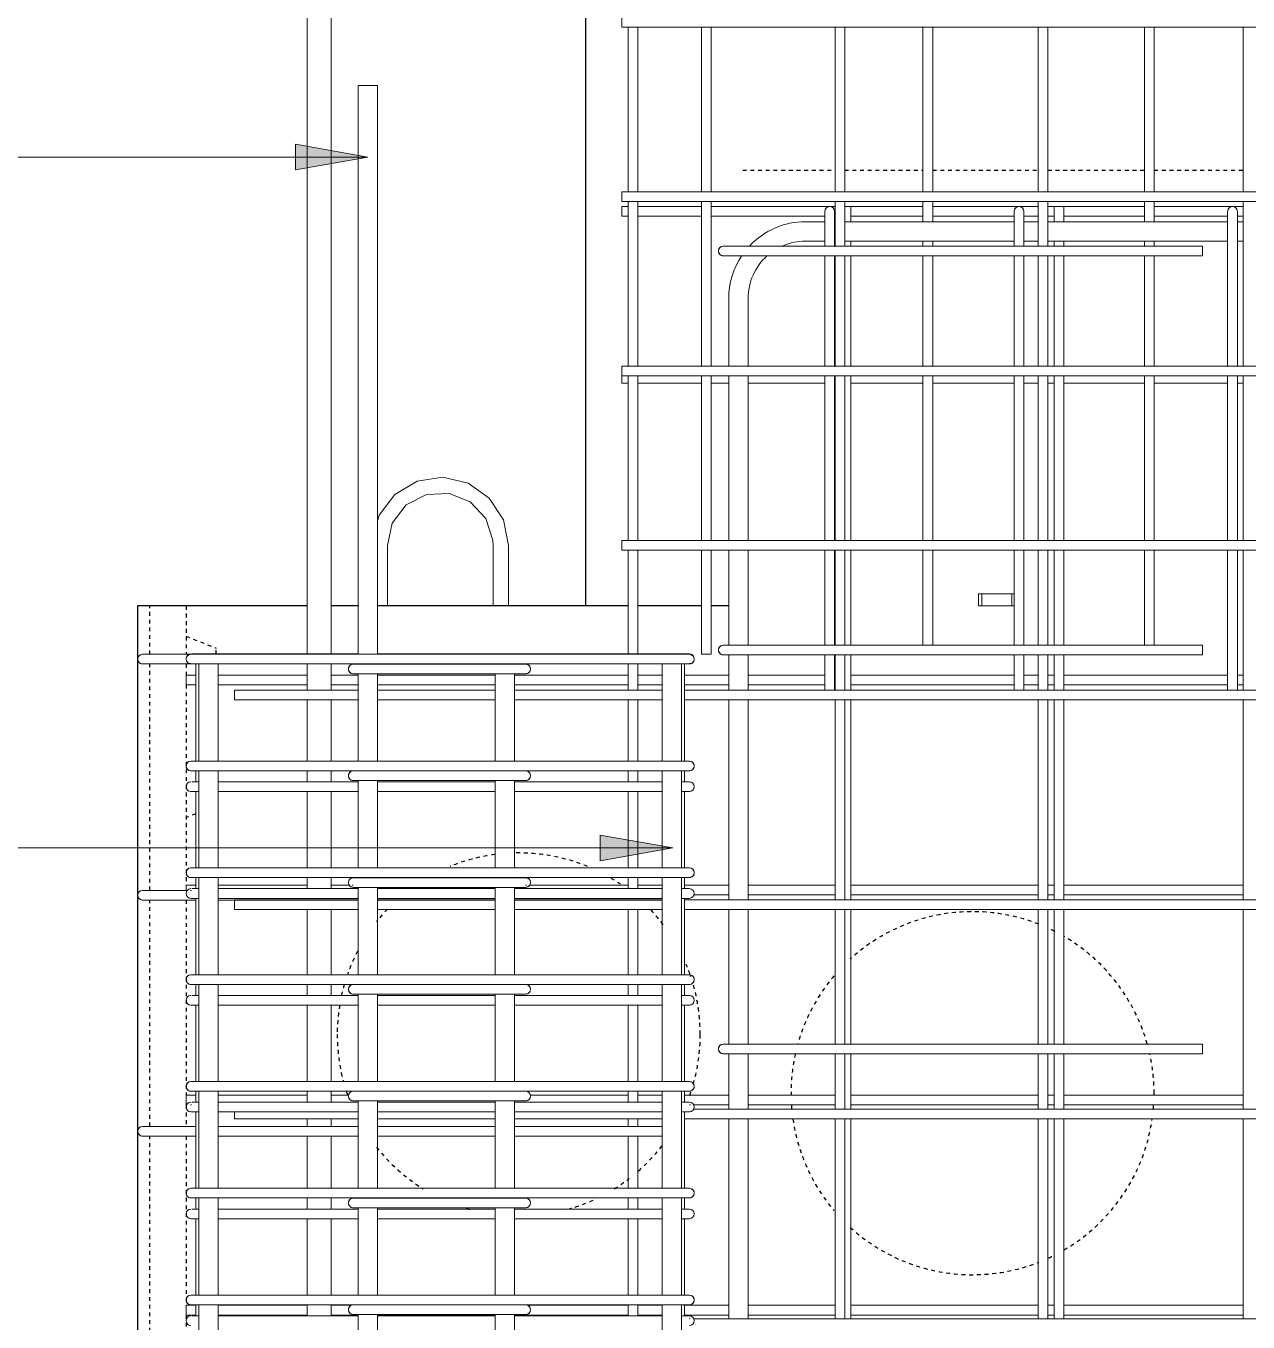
# Model space of a CAD drawing. Header units: millimetres. Extents: x -1209 to 17985, y -2296 to 18684.
# Drawn here: x 996 to 2006, y 2448 to 3519 of the extents above; entities that cross this region are included whole.
import ezdxf

# ---------------------------------------------------------------- set-up
doc = ezdxf.new("R2010")
doc.units = ezdxf.units.MM
doc.linetypes.add('Dash', pattern=[6.36, 3.18, -3.18])
for name, color, linetype, lineweight in [('A-GENM', 13, 'Continuous', 18), ('A-WALL', 113, 'Continuous', 25), ('A-WALL-HDLN', 110, 'Dash', 25), ('S-RBAR', 171, 'Continuous', 18), ('S-RBAR-IDEN', 171, 'Continuous', 9)]:
    doc.layers.add(name, color=color, linetype=linetype, lineweight=lineweight)

# ---------------------------------------------------------------- blocks, each defined once
blk = doc.blocks.new('RR spread anchor face based - RR-SA-2_5-150-1726819-Elevation Front Copy 1')
at = {"layer": 'A-GENM'}
for p, q in [((1783.8, 3050), (1786.3, 3050)), ((1783.8, 3040), (1783.8, 3050)), ((1786.3, 3050), (1811.3, 3050)), ((1786.3, 3050), (1786.3, 3040)), ((1811.3, 3050), (1813.2, 3050)), ((1811.3, 3050), (1811.3, 3040)), ((1786.3, 3040), (1783.8, 3040)), ((1811.3, 3040), (1786.3, 3040)), ((1813.2, 3040), (1811.3, 3040))]:
    blk.add_line(p, q, dxfattribs=at)
blk = doc.blocks.new('12_7Ø_ Lifting Insert_COLUMN - 12_9Ø Lifting insert-1653057-Elevation Front Copy 1')
at = {"layer": 'A-GENM'}
for p, q in [((1295.2, 3040), (1295.2, 3090)), ((1382.5, 3090), (1382.5, 3040)), ((1395.2, 3040), (1395.2, 3090))]:
    blk.add_line(p, q, dxfattribs=at)
at = {"layer": 'A-GENM', "flags": 128}
for points in [[(1395.2, 3090), (1391.1, 3111.1), (1379.4, 3129.1), (1361.9, 3141.4), (1341, 3146.3), (1319.8, 3143), (1301.3, 3132.1), (1288.3, 3115), (1287.2, 3111.1)], [(1295.2, 3090), (1299.2, 3108.4), (1310.7, 3123.4), (1327.4, 3132.1), (1346.2, 3133), (1363.6, 3125.9), (1376.5, 3112.1), (1382.3, 3094.2), (1382.5, 3090)]]:
    blk.add_lwpolyline(points, dxfattribs=at)

msp = doc.modelspace()

# ---------------------------------------------------------------- hatches: boundary and pattern name
at = {"layer": 'S-RBAR-IDEN'}
for points in [[(1279.15383, 3410.9347), (1219.15383, 3421.51431), (1219.15383, 3400.35508)], [(1531.08522, 2839.9697), (1471.08522, 2850.54932), (1471.08522, 2829.39008)]]:
    msp.add_hatch(color=256, dxfattribs=at).paths.add_polyline_path(points)

# ---------------------------------------------------------------- linework, layer by layer
at = {"layer": 'A-WALL'}
for p, q in [((1458.80383, 3560), (1458.80383, 3040)), ((1228.80383, 3040), (1088.80383, 3040)), ((1088.80383, 3040), (1088.80383, -1395)), ((1271.15383, 3040), (1248.80383, 3040)), ((1494.0816, 3040), (1287.15383, 3040)), ((1554.80383, 3040), (1502.0816, 3040)), ((1577.27993, 3040), (1562.80383, 3040))]:
    msp.add_line(p, q, dxfattribs=at)
at = {"layer": 'A-WALL-HDLN'}
for p, q in [((1588.80383, 3400), (1665.09781, 3400)), ((1673.09781, 3400), (1737.80383, 3400)), ((1745.80383, 3400), (1832.98901, 3400)), ((1840.98901, 3400), (1920.80383, 3400)), ((1928.80383, 3400), (2002.44272, 3400)), ((1098.80641, 3000), (1098.80641, 3040)), ((1128.80383, 3040), (1128.80383, 3000)), ((1128.85344, 3014.98016), (1153.80383, 3005)), ((1153.80383, 3000.32187), (1153.80383, 3005)), ((1098.80641, 2804.95455), (1098.80641, 2992)), ((1128.80383, 2992), (1128.80383, 2982.82187)), ((1128.80383, 2974.82187), (1128.80383, 2809.229)), ((1136.80383, 2868.2), (1128.85344, 2865.01984)), ((1098.80641, 2609.90909), (1098.80641, 2796.95455)), ((1128.80383, 2796.95455), (1128.80383, 2635.63612)), ((1128.80383, 2627.63612), (1128.80383, 2609.90909)), ((1098.80641, 2414.86364), (1098.80641, 2601.90909)), ((1128.80383, 2601.90909), (1128.80383, 2462.04325)), ((1128.80383, 2454.04325), (1128.80383, 2414.86364))]:
    msp.add_line(p, q, dxfattribs=at)
for centre, start, end in [((1403.74335, 2685.86871), 97.54949228, 112.26481942), ((1403.74335, 2685.86871), 67.73518058, 91.36756699), ((1403.74335, 2685.86871), 55.88246845, 59.8285148), ((1403.74335, 2685.86871), 136.32357313, 141.6219468), ((1403.74335, 2685.86871), 37.20529382, 43.67642687), ((1778.74335, 2637.34591), 68.60529833, 132.33246835), ((1778.74335, 2637.34591), 63.07694584, 65.28828683), ((1778.74335, 2637.34591), 15.72188993, 59.72043762), ((1403.74335, 2685.86871), 152.68839028, 160.62219501), ((1403.74335, 2685.86871), 19.37780499, 22.83620086), ((1403.74335, 2685.86871), 18.57800875, 18.83221379), ((1778.74335, 2637.34591), 139.7694396, 164.27811007), ((1403.74335, 2685.86871), 163.9392065, 167.54214077), ((1403.74335, 2685.86871), 0, 16.47483366), ((1403.74335, 2685.86871), 170.63310341, 180), ((1403.74335, 2685.86871), 180, 195), ((1403.74335, 2685.86871), 344.20172937, 0), ((1778.74335, 2637.34591), 167.41826832, 180), ((1778.74335, 2637.34591), 0, 12.58173168), ((1403.74335, 2685.86871), 198.33602402, 199.50624269), ((1403.74335, 2685.86871), 340.26922348, 342.08745774), ((1778.74335, 2637.34591), 180, 180.6606107), ((1778.74335, 2637.34591), 359.3393893, 0), ((1778.74335, 2637.34591), 183.75157334, 185.11700624), ((1778.74335, 2637.34591), 354.88299376, 356.24842666), ((1778.74335, 2637.34591), 188.20796888, 220.2305604), ((1778.74335, 2637.34591), 300.27956238, 351.79203112), ((1403.74335, 2685.86871), 218.3780532, 238.24746832), ((1403.74335, 2685.86871), 311.26870436, 322.79470618), ((1403.74335, 2685.86871), 301.75253168, 307.40596266), ((1403.74335, 2685.86871), 285.65961058, 294.77990117), ((1403.74335, 2685.86871), 253.29454541, 254.34038942), ((1778.74335, 2637.34591), 227.66753165, 291.39470167), ((1778.74335, 2637.34591), 294.71171317, 296.92305416)]:
    msp.add_arc(centre, 150, start, end, dxfattribs=at)
at = {"layer": 'S-RBAR'}
for p, q in [((1228.80383, 3000.32187), (1228.80383, 4720)), ((1248.80383, 3000.32187), (1248.80383, 4720)), ((1488.80383, 3518.33844), (1488.80383, 3526.33844)), ((1488.80383, 3518.33844), (2518.80383, 3518.33844)), ((1494.0816, 3382.20075), (1494.0816, 3518.33844)), ((1502.0816, 3382.20075), (1502.0816, 3518.33844)), ((1554.80383, 3518.33844), (1554.80383, 3382.20075)), ((1562.80383, 3518.33844), (1562.80383, 3382.20075)), ((1665.09781, 3382.20075), (1665.09781, 3518.33844)), ((1673.09781, 3382.20075), (1673.09781, 3518.33844)), ((1737.80383, 3518.33844), (1737.80383, 3382.20075)), ((1745.80383, 3518.33844), (1745.80383, 3382.20075)), ((1832.98901, 3382.20075), (1832.98901, 3518.33844)), ((1840.98901, 3382.20075), (1840.98901, 3518.33844)), ((1920.80383, 3518.33844), (1920.80383, 3382.20075)), ((1928.80383, 3518.33844), (1928.80383, 3382.20075)), ((2002.44272, 3382.20075), (2002.44272, 3518.33844)), ((1287.15383, 3470), (1271.15383, 3470)), ((1271.15383, 3000), (1271.15383, 3470)), ((1287.15383, 3000), (1287.15383, 3470)), ((1488.80383, 3382.20075), (2518.80383, 3382.20075)), ((1488.80383, 3374.20075), (1488.80383, 3382.20075)), ((1488.80383, 3374.20075), (2518.80383, 3374.20075)), ((1494.0816, 3238.06305), (1494.0816, 3374.20075)), ((1502.0816, 3238.06305), (1502.0816, 3374.20075)), ((1554.80383, 3374.20075), (1554.80383, 3238.06305)), ((1562.80383, 3374.20075), (1562.80383, 3238.06305)), ((1665.09781, 3337.20964), (1665.09781, 3374.20075)), ((1673.09781, 3337.20964), (1673.09781, 3374.20075)), ((1737.80383, 3374.20075), (1737.80383, 3357.5)), ((1745.80383, 3374.20075), (1745.80383, 3357.5)), ((1832.98901, 3337.20964), (1832.98901, 3374.20075)), ((1840.98901, 3337.20964), (1840.98901, 3374.20075)), ((1920.80383, 3374.20075), (1920.80383, 3357.5)), ((1928.80383, 3374.20075), (1928.80383, 3357.5)), ((2002.44272, 3238.06305), (2002.44272, 3374.20075)), ((1488.80383, 3370), (1494.0816, 3370)), ((1488.80383, 3362), (1488.80383, 3370)), ((1502.0816, 3370), (1554.80383, 3370)), ((1562.80383, 3370), (1665.09781, 3370)), ((1656.77013, 3337.4947), (1656.77013, 3366)), ((1664.77013, 3337.4947), (1664.77013, 3366)), ((1678.20198, 3370), (1673.09781, 3370)), ((1678.20198, 3357.5), (1678.20198, 3370)), ((1678.20198, 3370), (1737.80383, 3370)), ((1745.80383, 3370), (1832.98901, 3370)), ((1813.17021, 3337.4947), (1813.17021, 3366)), ((1821.17021, 3337.4947), (1821.17021, 3366)), ((1840.98901, 3370), (1846.32235, 3370)), ((1854.32235, 3370), (1846.32235, 3370)), ((1846.32235, 3357.5), (1846.32235, 3370)), ((1854.32235, 3357.5), (1854.32235, 3370)), ((1854.32235, 3370), (1920.80383, 3370)), ((1928.80383, 3370), (2002.44272, 3370)), ((1989.57028, 3330), (1989.57028, 3366)), ((1997.57028, 3330), (1997.57028, 3366)), ((1488.80383, 3362), (1494.0816, 3362)), ((1502.0816, 3362), (1554.80383, 3362)), ((1562.80383, 3362), (1656.77013, 3362)), ((1640.77993, 3357.5), (1656.77013, 3357.5)), ((1673.09781, 3357.5), (1813.17021, 3357.5)), ((1678.20198, 3362), (1737.80383, 3362)), ((1745.80383, 3362), (1813.17021, 3362)), ((1821.17021, 3362), (1832.98901, 3362)), ((1821.17021, 3357.5), (1832.98901, 3357.5)), ((1840.98901, 3362), (1846.32235, 3362)), ((1840.98901, 3357.5), (1989.57028, 3357.5)), ((1854.32235, 3362), (1920.80383, 3362)), ((1928.80383, 3362), (1989.57028, 3362)), ((1997.57028, 3362), (2002.44272, 3362)), ((1997.57028, 3357.5), (2002.44272, 3357.5)), ((1608.80383, 3337.20964), (1572.80383, 3337.20964)), ((1608.80383, 3337.20964), (1968.80383, 3337.20964)), ((1640.77993, 3341.5), (1656.77013, 3341.5)), ((1673.09781, 3341.5), (1813.17021, 3341.5)), ((1678.20198, 3337.20964), (1678.20198, 3341.5)), ((1737.80383, 3341.5), (1737.80383, 3337.20964)), ((1745.80383, 3341.5), (1745.80383, 3337.20964)), ((1821.17021, 3341.5), (1832.98901, 3341.5)), ((1840.98901, 3341.5), (1989.57028, 3341.5)), ((1846.32235, 3337.20964), (1846.32235, 3341.5)), ((1854.32235, 3337.20964), (1854.32235, 3341.5)), ((1920.80383, 3341.5), (1920.80383, 3337.20964)), ((1928.80383, 3341.5), (1928.80383, 3337.20964)), ((1968.80383, 3329.20964), (1968.80383, 3337.20964)), ((1997.57028, 3341.5), (2002.44272, 3341.5)), ((1608.80383, 3329.20964), (1572.80383, 3329.20964)), ((1608.80383, 3329.20964), (1968.80383, 3329.20964)), ((1656.77013, 3329.20964), (1656.77013, 3238.06305)), ((1664.77013, 3329.20964), (1664.77013, 3238.06305)), ((1665.09781, 3238.06305), (1665.09781, 3329.20964)), ((1673.09781, 3238.06305), (1673.09781, 3329.20964)), ((1678.20198, 3238.06305), (1678.20198, 3329.20964)), ((1737.80383, 3329.20964), (1737.80383, 3238.06305)), ((1745.80383, 3329.20964), (1745.80383, 3238.06305)), ((1813.17021, 3329.20964), (1813.17021, 3238.06305)), ((1821.17021, 3329.20964), (1821.17021, 3238.06305)), ((1832.98901, 3238.06305), (1832.98901, 3329.20964)), ((1840.98901, 3238.06305), (1840.98901, 3329.20964)), ((1846.32235, 3238.06305), (1846.32235, 3329.20964)), ((1854.32235, 3238.06305), (1854.32235, 3329.20964)), ((1920.80383, 3329.20964), (1920.80383, 3238.06305)), ((1928.80383, 3329.20964), (1928.80383, 3238.06305)), ((1989.57028, 3330), (1989.57028, 3238.06305)), ((1997.57028, 3330), (1997.57028, 3238.06305)), ((1577.27993, 3238.06305), (1577.27993, 3294)), ((1593.27993, 3238.06305), (1593.27993, 3294)), ((1488.80383, 3238.06305), (2518.80383, 3238.06305)), ((1488.80383, 3230.06305), (1488.80383, 3238.06305)), ((1488.80383, 3223.96268), (1488.80383, 3230.06305)), ((1488.80383, 3230.06305), (2518.80383, 3230.06305)), ((1488.80383, 3223.96268), (1494.0816, 3223.96268)), ((1494.0816, 3093.92536), (1494.0816, 3230.06305)), ((1502.0816, 3093.92536), (1502.0816, 3230.06305)), ((1502.0816, 3223.96268), (1554.80383, 3223.96268)), ((1554.80383, 3230.06305), (1554.80383, 3093.92536)), ((1562.80383, 3230.06305), (1562.80383, 3093.92536)), ((1562.80383, 3223.96268), (1577.27993, 3223.96268)), ((1577.27993, 3093.92536), (1577.27993, 3230.06305)), ((1593.27993, 3093.92536), (1593.27993, 3230.06305)), ((1593.27993, 3223.96268), (1656.77013, 3223.96268)), ((1656.77013, 3230.06305), (1656.77013, 3093.92536)), ((1664.77013, 3230.06305), (1664.77013, 3093.92536)), ((1665.09781, 3093.92536), (1665.09781, 3230.06305)), ((1673.09781, 3093.92536), (1673.09781, 3230.06305)), ((1678.20198, 3093.92536), (1678.20198, 3230.06305)), ((1678.20198, 3223.96268), (1737.80383, 3223.96268)), ((1737.80383, 3230.06305), (1737.80383, 3093.92536)), ((1745.80383, 3230.06305), (1745.80383, 3093.92536)), ((1745.80383, 3223.96268), (1813.17021, 3223.96268)), ((1813.17021, 3230.06305), (1813.17021, 3093.92536)), ((1821.17021, 3230.06305), (1821.17021, 3093.92536)), ((1821.17021, 3223.96268), (1832.98901, 3223.96268)), ((1832.98901, 3093.92536), (1832.98901, 3230.06305)), ((1840.98901, 3093.92536), (1840.98901, 3230.06305)), ((1840.98901, 3223.96268), (1846.32235, 3223.96268)), ((1846.32235, 3093.92536), (1846.32235, 3230.06305)), ((1854.32235, 3093.92536), (1854.32235, 3230.06305)), ((1854.32235, 3223.96268), (1920.80383, 3223.96268)), ((1920.80383, 3230.06305), (1920.80383, 3093.92536)), ((1928.80383, 3230.06305), (1928.80383, 3093.92536)), ((1928.80383, 3223.96268), (1989.57028, 3223.96268)), ((1989.57028, 3230.06305), (1989.57028, 3093.92536)), ((1997.57028, 3230.06305), (1997.57028, 3093.92536)), ((1997.57028, 3223.96268), (2002.44272, 3223.96268)), ((2002.44272, 3093.92536), (2002.44272, 3230.06305)), ((1488.80383, 3093.92536), (2518.80383, 3093.92536)), ((1488.80383, 3085.92536), (1488.80383, 3093.92536)), ((1488.80383, 3085.92536), (2518.80383, 3085.92536)), ((1494.0816, 3000.32187), (1494.0816, 3085.92536)), ((1502.0816, 3000.32187), (1502.0816, 3085.92536)), ((1554.80383, 3085.92536), (1554.80383, 3000)), ((1562.80383, 3085.92536), (1562.80383, 3000)), ((1577.27993, 3007.55973), (1577.27993, 3085.92536)), ((1593.27993, 3007.55973), (1593.27993, 3085.92536)), ((1656.77013, 3085.92536), (1656.77013, 3007.55973)), ((1664.77013, 3085.92536), (1664.77013, 3007.55973)), ((1665.09781, 3007.55973), (1665.09781, 3085.92536)), ((1673.09781, 3007.55973), (1673.09781, 3085.92536)), ((1678.20198, 3007.55973), (1678.20198, 3085.92536)), ((1737.80383, 3085.92536), (1737.80383, 3007.55973)), ((1745.80383, 3085.92536), (1745.80383, 3007.55973)), ((1813.17021, 3085.92536), (1813.17021, 3007.55973)), ((1821.17021, 3085.92536), (1821.17021, 3007.55973)), ((1832.98901, 3007.55973), (1832.98901, 3085.92536)), ((1840.98901, 3007.55973), (1840.98901, 3085.92536)), ((1846.32235, 3007.55973), (1846.32235, 3085.92536)), ((1854.32235, 3007.55973), (1854.32235, 3085.92536)), ((1920.80383, 3085.92536), (1920.80383, 3007.55973)), ((1928.80383, 3085.92536), (1928.80383, 3007.55973)), ((1989.57028, 3085.92536), (1989.57028, 2970.28492)), ((1997.57028, 3085.92536), (1997.57028, 2970.28492)), ((2002.44272, 2970.28492), (2002.44272, 3085.92536)), ((1112.80383, 3000), (1092.80383, 3000)), ((1112.80383, 3000), (1131.32053, 3000)), ((1131.79299, 3000), (1132.37507, 3000)), ((1152.80383, 3000), (1132.80383, 3000)), ((1133.48531, 3000.32187), (1138.66169, 3000.32187)), ((1138.66169, 3000.32187), (1152.80383, 3000.32187)), ((1271.15383, 3000.32187), (1152.80383, 3000.32187)), ((1152.80383, 3000), (1524.80383, 3000)), ((1524.80383, 3000.32187), (1287.15383, 3000.32187)), ((1524.80383, 3000.32187), (1538.94597, 3000.32187)), ((1544.80383, 3000), (1524.80383, 3000)), ((1544.80383, 3000), (1524.80383, 3000)), ((1538.94597, 3000.32187), (1544.80383, 3000.32187)), ((1554.80383, 3000), (1562.80383, 3000)), ((1608.80383, 3007.55973), (1572.80383, 3007.55973)), ((1608.80383, 2999.55973), (1572.80383, 2999.55973)), ((1577.27993, 2970.28492), (1577.27993, 2999.55973)), ((1593.27993, 2970.28492), (1593.27993, 2999.55973)), ((1608.80383, 3007.55973), (1968.80383, 3007.55973)), ((1608.80383, 2999.55973), (1968.80383, 2999.55973)), ((1656.77013, 2999.55973), (1656.77013, 2970.28492)), ((1664.77013, 2999.55973), (1664.77013, 2970.28492)), ((1665.09781, 2970.28492), (1665.09781, 2999.55973)), ((1673.09781, 2970.28492), (1673.09781, 2999.55973)), ((1678.20198, 2970.28492), (1678.20198, 2999.55973)), ((1813.17021, 2999.55973), (1813.17021, 2970.28492)), ((1821.17021, 2999.55973), (1821.17021, 2970.28492)), ((1832.98901, 2970.28492), (1832.98901, 2999.55973)), ((1840.98901, 2970.28492), (1840.98901, 2999.55973)), ((1846.32235, 2970.28492), (1846.32235, 2999.55973)), ((1854.32235, 2970.28492), (1854.32235, 2999.55973)), ((1968.80383, 2999.55973), (1968.80383, 3007.55973)), ((1112.80383, 2992), (1092.80383, 2992)), ((1112.80383, 2992), (1132.37507, 2992)), ((1152.80383, 2992), (1132.80383, 2992)), ((1136.80383, 2911.75), (1136.80383, 2992)), ((1139.41105, 2911.75), (1139.41105, 2992)), ((1152.80383, 2992), (1524.80383, 2992)), ((1155.41105, 2911.75), (1155.41105, 2992)), ((1228.80383, 2970.28492), (1228.80383, 2992)), ((1248.80383, 2970.28492), (1248.80383, 2992)), ((1286.94784, 2991.93359), (1266.94784, 2991.93359)), ((1286.94784, 2991.93359), (1266.94784, 2991.93359)), ((1286.94784, 2991.93359), (1389.44784, 2991.93359)), ((1409.44784, 2991.93359), (1389.44784, 2991.93359)), ((1494.0816, 2970.28492), (1494.0816, 2992)), ((1502.0816, 2970.28492), (1502.0816, 2992)), ((1522.19661, 2911.75), (1522.19661, 2992)), ((1538.94597, 2992), (1524.80383, 2992)), ((1538.19661, 2911.75), (1538.19661, 2992)), ((1544.80383, 2992), (1538.94597, 2992)), ((1544.80383, 2992), (1538.94597, 2992)), ((1540.80383, 2911.75), (1540.80383, 2992)), ((1128.80383, 2982.82187), (1136.80383, 2982.82187)), ((1128.80383, 2974.82187), (1128.80383, 2982.82187)), ((1155.41105, 2982.82187), (1228.80383, 2982.82187)), ((1248.80383, 2982.82187), (1271.15383, 2982.82187)), ((1272.80571, 2983.93359), (1266.94784, 2983.93359)), ((1272.80571, 2983.93359), (1266.94784, 2983.93359)), ((1271.15383, 2963.50462), (1271.15383, 2983.93359)), ((1286.94784, 2983.93359), (1272.80571, 2983.93359)), ((1286.94784, 2983.93359), (1389.44784, 2983.93359)), ((1287.15383, 2963.50462), (1287.15383, 2983.93359)), ((1287.15383, 2982.82187), (1384.20383, 2982.82187)), ((1384.20383, 2911.75), (1384.20383, 2983.93359)), ((1409.44784, 2983.93359), (1389.44784, 2983.93359)), ((1400.20383, 2911.75), (1400.20383, 2983.93359)), ((1400.20383, 2982.82187), (1494.0816, 2982.82187)), ((1502.0816, 2982.82187), (1522.19661, 2982.82187)), ((1540.80383, 2982.82187), (1577.27993, 2982.82187)), ((1593.27993, 2982.82187), (1656.77013, 2982.82187)), ((1678.20198, 2982.82187), (1813.17021, 2982.82187)), ((1821.17021, 2982.82187), (1832.98901, 2982.82187)), ((1840.98901, 2982.82187), (1846.32235, 2982.82187)), ((1854.32235, 2982.82187), (1989.57028, 2982.82187)), ((1997.57028, 2982.82187), (2002.44272, 2982.82187)), ((1128.80383, 2974.82187), (1136.80383, 2974.82187)), ((1155.41105, 2974.82187), (1228.80383, 2974.82187)), ((1168.80383, 2970.28492), (1271.15383, 2970.28492)), ((1168.80383, 2962.28492), (1168.80383, 2970.28492)), ((1248.80383, 2974.82187), (1271.15383, 2974.82187)), ((1287.15383, 2974.82187), (1384.20383, 2974.82187)), ((1287.15383, 2970.28492), (1384.20383, 2970.28492)), ((1400.20383, 2974.82187), (1494.0816, 2974.82187)), ((1400.20383, 2970.28492), (1522.19661, 2970.28492)), ((1502.0816, 2974.82187), (1522.19661, 2974.82187)), ((1540.80383, 2974.82187), (1577.27993, 2974.82187)), ((1540.80383, 2970.28492), (2518.80383, 2970.28492)), ((1593.27993, 2974.82187), (1656.77013, 2974.82187)), ((1678.20198, 2974.82187), (1813.17021, 2974.82187)), ((1821.17021, 2974.82187), (1832.98901, 2974.82187)), ((1840.98901, 2974.82187), (1846.32235, 2974.82187)), ((1854.32235, 2974.82187), (1989.57028, 2974.82187)), ((1997.57028, 2974.82187), (2002.44272, 2974.82187)), ((1168.80383, 2962.28492), (1271.15383, 2962.28492)), ((1228.80383, 2911.75), (1228.80383, 2962.28492)), ((1248.80383, 2911.75), (1248.80383, 2962.28492)), ((1271.15383, 2956.55869), (1271.15383, 2963.50462)), ((1271.15383, 2911.75), (1271.15383, 2956.55869)), ((1287.15383, 2956.55869), (1287.15383, 2963.50462)), ((1287.15383, 2962.28492), (1384.20383, 2962.28492)), ((1287.15383, 2911.75), (1287.15383, 2956.55869)), ((1400.20383, 2962.28492), (1522.19661, 2962.28492)), ((1494.0816, 2911.75), (1494.0816, 2962.28492)), ((1502.0816, 2911.75), (1502.0816, 2962.28492)), ((1540.80383, 2962.28492), (2518.80383, 2962.28492)), ((1577.27993, 2797.19352), (1577.27993, 2962.28492)), ((1593.27993, 2797.19352), (1593.27993, 2962.28492)), ((1665.09781, 2797.19352), (1665.09781, 2962.28492)), ((1673.09781, 2797.19352), (1673.09781, 2962.28492)), ((1678.20198, 2797.19352), (1678.20198, 2962.28492)), ((1832.98901, 2797.19352), (1832.98901, 2962.28492)), ((1840.98901, 2797.19352), (1840.98901, 2962.28492)), ((1846.32235, 2797.19352), (1846.32235, 2962.28492)), ((1854.32235, 2797.19352), (1854.32235, 2962.28492)), ((2002.44272, 2797.19352), (2002.44272, 2962.28492)), ((1152.80383, 2911.75), (1132.80383, 2911.75)), ((1152.80383, 2903.75), (1132.80383, 2903.75)), ((1136.80383, 2894.58526), (1136.80383, 2903.75)), ((1139.41105, 2823.5), (1139.41105, 2903.75)), ((1152.80383, 2911.75), (1524.80383, 2911.75)), ((1152.80383, 2903.75), (1524.80383, 2903.75)), ((1155.41105, 2823.5), (1155.41105, 2903.75)), ((1228.80383, 2894.58526), (1228.80383, 2903.75)), ((1248.80383, 2894.58526), (1248.80383, 2903.75)), ((1286.94784, 2903.68359), (1266.94784, 2903.68359)), ((1286.94784, 2903.68359), (1266.94784, 2903.68359)), ((1286.94784, 2903.68359), (1389.44784, 2903.68359)), ((1409.44784, 2903.68359), (1389.44784, 2903.68359)), ((1494.0816, 2894.58526), (1494.0816, 2903.75)), ((1502.0816, 2894.58526), (1502.0816, 2903.75)), ((1522.19661, 2823.5), (1522.19661, 2903.75)), ((1544.80383, 2911.75), (1524.80383, 2911.75)), ((1544.80383, 2911.75), (1524.80383, 2911.75)), ((1538.94597, 2903.75), (1524.80383, 2903.75)), ((1538.19661, 2823.5), (1538.19661, 2903.75)), ((1544.80383, 2903.75), (1538.94597, 2903.75)), ((1544.80383, 2903.75), (1538.94597, 2903.75)), ((1540.80383, 2894.58526), (1540.80383, 2903.75)), ((1133.48531, 2894.58526), (1138.66169, 2894.58526)), ((1138.66169, 2894.58526), (1139.3174, 2894.58526)), ((1271.15383, 2894.58526), (1155.41105, 2894.58526)), ((1272.80571, 2895.68359), (1266.94784, 2895.68359)), ((1272.80571, 2895.68359), (1266.94784, 2895.68359)), ((1271.15383, 2823.5), (1271.15383, 2895.68359)), ((1286.94784, 2895.68359), (1272.80571, 2895.68359)), ((1286.94784, 2895.68359), (1389.44784, 2895.68359)), ((1287.15383, 2823.5), (1287.15383, 2895.68359)), ((1384.20383, 2894.58526), (1287.15383, 2894.58526)), ((1384.20383, 2823.5), (1384.20383, 2895.68359)), ((1409.44784, 2895.68359), (1389.44784, 2895.68359)), ((1400.20383, 2823.5), (1400.20383, 2895.68359)), ((1522.19661, 2894.58526), (1400.20383, 2894.58526)), ((1538.29026, 2894.58526), (1538.94597, 2894.58526)), ((1538.94597, 2894.58526), (1544.80383, 2894.58526)), ((1132.80383, 2886.58526), (1138.93482, 2886.58526)), ((1136.80383, 2823.5), (1136.80383, 2886.58526)), ((1271.15383, 2886.58526), (1155.41105, 2886.58526)), ((1228.80383, 2823.5), (1228.80383, 2886.58526)), ((1248.80383, 2823.5), (1248.80383, 2886.58526)), ((1384.20383, 2886.58526), (1287.15383, 2886.58526)), ((1522.19661, 2886.58526), (1400.20383, 2886.58526)), ((1494.0816, 2823.5), (1494.0816, 2886.58526)), ((1502.0816, 2823.5), (1502.0816, 2886.58526)), ((1538.34535, 2886.58526), (1544.80383, 2886.58526)), ((1540.80383, 2823.5), (1540.80383, 2886.58526)), ((1152.80383, 2823.5), (1132.80383, 2823.5)), ((1152.80383, 2823.5), (1524.80383, 2823.5)), ((1544.80383, 2823.5), (1524.80383, 2823.5)), ((1544.80383, 2823.5), (1524.80383, 2823.5)), ((1128.80383, 2809.229), (1136.80383, 2809.229)), ((1128.80383, 2804.95455), (1128.80383, 2809.229)), ((1152.80383, 2815.5), (1132.80383, 2815.5)), ((1133.48531, 2806.34864), (1138.66169, 2806.34864)), ((1136.80383, 2806.34864), (1136.80383, 2815.5)), ((1138.66169, 2806.34864), (1139.3174, 2806.34864)), ((1139.41105, 2735.25), (1139.41105, 2815.5)), ((1152.80383, 2815.5), (1524.80383, 2815.5)), ((1155.41105, 2735.25), (1155.41105, 2815.5)), ((1155.41105, 2809.229), (1228.80383, 2809.229)), ((1271.15383, 2806.34864), (1155.41105, 2806.34864)), ((1228.80383, 2806.34864), (1228.80383, 2815.5)), ((1248.80383, 2806.34864), (1248.80383, 2815.5)), ((1248.80383, 2809.229), (1263.98139, 2809.229)), ((1266.13099, 2809.229), (1266.94784, 2809.229)), ((1286.94784, 2815.43359), (1266.94784, 2815.43359)), ((1286.94784, 2815.43359), (1266.94784, 2815.43359)), ((1272.80571, 2807.43359), (1266.94784, 2807.43359)), ((1272.80571, 2807.43359), (1266.94784, 2807.43359)), ((1271.15383, 2770.62787), (1271.15383, 2807.43359)), ((1286.94784, 2807.43359), (1272.80571, 2807.43359)), ((1286.94784, 2815.43359), (1389.44784, 2815.43359)), ((1286.94784, 2807.43359), (1389.44784, 2807.43359)), ((1287.15383, 2770.62787), (1287.15383, 2807.43359)), ((1384.20383, 2806.34864), (1287.15383, 2806.34864)), ((1384.20383, 2735.25), (1384.20383, 2807.43359)), ((1409.44784, 2815.43359), (1389.44784, 2815.43359)), ((1409.44784, 2807.43359), (1389.44784, 2807.43359)), ((1400.20383, 2735.25), (1400.20383, 2807.43359)), ((1522.19661, 2806.34864), (1400.20383, 2806.34864)), ((1409.44784, 2809.229), (1410.26469, 2809.229)), ((1412.4143, 2809.229), (1494.0816, 2809.229)), ((1494.0816, 2806.34864), (1494.0816, 2815.5)), ((1502.0816, 2806.34864), (1502.0816, 2815.5)), ((1502.0816, 2809.229), (1522.19661, 2809.229)), ((1522.19661, 2735.25), (1522.19661, 2815.5)), ((1538.94597, 2815.5), (1524.80383, 2815.5)), ((1538.19661, 2735.25), (1538.19661, 2815.5)), ((1538.29026, 2806.34864), (1538.94597, 2806.34864)), ((1544.80383, 2815.5), (1538.94597, 2815.5)), ((1544.80383, 2815.5), (1538.94597, 2815.5)), ((1538.94597, 2806.34864), (1544.80383, 2806.34864)), ((1540.80383, 2806.34864), (1540.80383, 2815.5)), ((1540.80383, 2809.229), (1577.27993, 2809.229)), ((1593.27993, 2809.229), (1665.09781, 2809.229)), ((1678.20198, 2809.229), (1832.98901, 2809.229)), ((1840.98901, 2809.229), (1846.32235, 2809.229)), ((1854.32235, 2809.229), (2002.44272, 2809.229)), ((1112.80383, 2804.95455), (1092.80383, 2804.95455)), ((1112.80383, 2796.95455), (1092.80383, 2796.95455)), ((1112.80383, 2804.95455), (1130.14531, 2804.95455)), ((1112.80383, 2796.95455), (1136.80383, 2796.95455)), ((1132.37507, 2804.95455), (1133.36656, 2804.95455)), ((1132.80383, 2798.34864), (1138.93482, 2798.34864)), ((1136.80383, 2735.25), (1136.80383, 2798.34864)), ((1271.15383, 2798.34864), (1155.41105, 2798.34864)), ((1155.41105, 2796.95455), (1271.15383, 2796.95455)), ((1168.80383, 2797.19352), (1271.15383, 2797.19352)), ((1168.80383, 2789.19352), (1168.80383, 2797.19352)), ((1384.20383, 2798.34864), (1287.15383, 2798.34864)), ((1287.15383, 2797.19352), (1384.20383, 2797.19352)), ((1287.15383, 2796.95455), (1384.20383, 2796.95455)), ((1522.19661, 2798.34864), (1400.20383, 2798.34864)), ((1400.20383, 2797.19352), (1522.19661, 2797.19352)), ((1400.20383, 2796.95455), (1522.19661, 2796.95455)), ((1538.34535, 2798.34864), (1544.80383, 2798.34864)), ((1540.80383, 2735.25), (1540.80383, 2798.34864)), ((1540.80383, 2797.19352), (2518.80383, 2797.19352)), ((1548.55759, 2801.229), (1577.27993, 2801.229)), ((1593.27993, 2801.229), (1665.09781, 2801.229)), ((1678.20198, 2801.229), (1832.98901, 2801.229)), ((1840.98901, 2801.229), (1846.32235, 2801.229)), ((1854.32235, 2801.229), (2002.44272, 2801.229)), ((1168.80383, 2789.19352), (1271.15383, 2789.19352)), ((1228.80383, 2735.25), (1228.80383, 2789.19352)), ((1248.80383, 2735.25), (1248.80383, 2789.19352)), ((1287.15383, 2789.19352), (1384.20383, 2789.19352)), ((1400.20383, 2789.19352), (1522.19661, 2789.19352)), ((1494.0816, 2735.25), (1494.0816, 2789.19352)), ((1502.0816, 2735.25), (1502.0816, 2789.19352)), ((1540.80383, 2789.19352), (2518.80383, 2789.19352)), ((1577.27993, 2677.90983), (1577.27993, 2789.19352)), ((1593.27993, 2677.90983), (1593.27993, 2789.19352)), ((1665.09781, 2677.90983), (1665.09781, 2789.19352)), ((1673.09781, 2677.90983), (1673.09781, 2789.19352)), ((1678.20198, 2677.90983), (1678.20198, 2789.19352)), ((1832.98901, 2677.90983), (1832.98901, 2789.19352)), ((1840.98901, 2677.90983), (1840.98901, 2789.19352)), ((1846.32235, 2677.90983), (1846.32235, 2789.19352)), ((1854.32235, 2677.90983), (1854.32235, 2789.19352)), ((2002.44272, 2624.10212), (2002.44272, 2789.19352)), ((1271.15383, 2770.62787), (1271.15383, 2763.68194)), ((1271.15383, 2735.25), (1271.15383, 2763.68194)), ((1287.15383, 2770.62787), (1287.15383, 2763.68194)), ((1287.15383, 2735.25), (1287.15383, 2763.68194)), ((1152.80383, 2735.25), (1132.80383, 2735.25)), ((1152.80383, 2735.25), (1524.80383, 2735.25)), ((1544.80383, 2735.25), (1524.80383, 2735.25)), ((1544.80383, 2735.25), (1524.80383, 2735.25)), ((1152.80383, 2727.25), (1132.80383, 2727.25)), ((1136.80383, 2718.11202), (1136.80383, 2727.25)), ((1139.41105, 2647), (1139.41105, 2727.25)), ((1152.80383, 2727.25), (1524.80383, 2727.25)), ((1155.41105, 2647), (1155.41105, 2727.25)), ((1228.80383, 2718.11202), (1228.80383, 2727.25)), ((1248.80383, 2718.11202), (1248.80383, 2727.25)), ((1286.94784, 2727.18359), (1266.94784, 2727.18359)), ((1286.94784, 2727.18359), (1266.94784, 2727.18359)), ((1286.94784, 2727.18359), (1389.44784, 2727.18359)), ((1409.44784, 2727.18359), (1389.44784, 2727.18359)), ((1494.0816, 2718.11202), (1494.0816, 2727.25)), ((1502.0816, 2718.11202), (1502.0816, 2727.25)), ((1522.19661, 2647), (1522.19661, 2727.25)), ((1538.94597, 2727.25), (1524.80383, 2727.25)), ((1538.19661, 2647), (1538.19661, 2727.25)), ((1544.80383, 2727.25), (1538.94597, 2727.25)), ((1544.80383, 2727.25), (1538.94597, 2727.25)), ((1540.80383, 2718.11202), (1540.80383, 2727.25)), ((1132.80383, 2710.11202), (1138.93482, 2710.11202)), ((1133.48531, 2718.11202), (1138.66169, 2718.11202)), ((1136.80383, 2647), (1136.80383, 2710.11202)), ((1138.66169, 2718.11202), (1139.3174, 2718.11202)), ((1271.15383, 2718.11202), (1155.41105, 2718.11202)), ((1271.15383, 2710.11202), (1155.41105, 2710.11202)), ((1228.80383, 2647), (1228.80383, 2710.11202)), ((1248.80383, 2647), (1248.80383, 2710.11202)), ((1272.80571, 2719.18359), (1266.94784, 2719.18359)), ((1272.80571, 2719.18359), (1266.94784, 2719.18359)), ((1271.15383, 2647), (1271.15383, 2719.18359)), ((1286.94784, 2719.18359), (1272.80571, 2719.18359)), ((1286.94784, 2719.18359), (1389.44784, 2719.18359)), ((1287.15383, 2647), (1287.15383, 2719.18359)), ((1384.20383, 2718.11202), (1287.15383, 2718.11202)), ((1384.20383, 2710.11202), (1287.15383, 2710.11202)), ((1384.20383, 2647), (1384.20383, 2719.18359)), ((1409.44784, 2719.18359), (1389.44784, 2719.18359)), ((1400.20383, 2647), (1400.20383, 2719.18359)), ((1522.19661, 2718.11202), (1400.20383, 2718.11202)), ((1522.19661, 2710.11202), (1400.20383, 2710.11202)), ((1494.0816, 2647), (1494.0816, 2710.11202)), ((1502.0816, 2647), (1502.0816, 2710.11202)), ((1538.29026, 2718.11202), (1538.94597, 2718.11202)), ((1538.34535, 2710.11202), (1544.80383, 2710.11202)), ((1538.94597, 2718.11202), (1544.80383, 2718.11202)), ((1540.80383, 2647), (1540.80383, 2710.11202)), ((1608.80383, 2677.90983), (1572.80383, 2677.90983)), ((1608.80383, 2677.90983), (1968.80383, 2677.90983)), ((1968.80383, 2669.90983), (1968.80383, 2677.90983)), ((1608.80383, 2669.90983), (1572.80383, 2669.90983)), ((1577.27993, 2624.10212), (1577.27993, 2669.90983)), ((1593.27993, 2624.10212), (1593.27993, 2669.90983)), ((1608.80383, 2669.90983), (1968.80383, 2669.90983)), ((1665.09781, 2624.10212), (1665.09781, 2669.90983)), ((1673.09781, 2624.10212), (1673.09781, 2669.90983)), ((1678.20198, 2624.10212), (1678.20198, 2669.90983)), ((1832.98901, 2624.10212), (1832.98901, 2669.90983)), ((1840.98901, 2624.10212), (1840.98901, 2669.90983)), ((1846.32235, 2624.10212), (1846.32235, 2669.90983)), ((1854.32235, 2624.10212), (1854.32235, 2669.90983)), ((1152.80383, 2647), (1132.80383, 2647)), ((1152.80383, 2647), (1524.80383, 2647)), ((1544.80383, 2647), (1524.80383, 2647)), ((1544.80383, 2647), (1524.80383, 2647)), ((1128.80383, 2635.63612), (1136.80383, 2635.63612)), ((1128.80383, 2627.63612), (1128.80383, 2635.63612)), ((1152.80383, 2639), (1132.80383, 2639)), ((1136.80383, 2629.87541), (1136.80383, 2639)), ((1139.41105, 2558.75), (1139.41105, 2639)), ((1152.80383, 2639), (1524.80383, 2639)), ((1155.41105, 2558.75), (1155.41105, 2639)), ((1155.41105, 2635.63612), (1228.80383, 2635.63612)), ((1228.80383, 2629.87541), (1228.80383, 2639)), ((1248.80383, 2629.87541), (1248.80383, 2639)), ((1248.80383, 2635.63612), (1263.04033, 2635.63612)), ((1286.94784, 2638.93359), (1266.94784, 2638.93359)), ((1286.94784, 2638.93359), (1266.94784, 2638.93359)), ((1286.94784, 2638.93359), (1389.44784, 2638.93359)), ((1409.44784, 2638.93359), (1389.44784, 2638.93359)), ((1413.35535, 2635.63612), (1494.0816, 2635.63612)), ((1494.0816, 2629.87541), (1494.0816, 2639)), ((1502.0816, 2629.87541), (1502.0816, 2639)), ((1502.0816, 2635.63612), (1522.19661, 2635.63612)), ((1522.19661, 2558.75), (1522.19661, 2639)), ((1538.94597, 2639), (1524.80383, 2639)), ((1538.19661, 2558.75), (1538.19661, 2639)), ((1544.80383, 2639), (1538.94597, 2639)), ((1544.80383, 2639), (1538.94597, 2639)), ((1540.80383, 2629.87541), (1540.80383, 2639)), ((1540.80383, 2635.63612), (1577.27993, 2635.63612)), ((1593.27993, 2635.63612), (1665.09781, 2635.63612)), ((1678.20198, 2635.63612), (1832.98901, 2635.63612)), ((1840.98901, 2635.63612), (1846.32235, 2635.63612)), ((1854.32235, 2635.63612), (2002.44272, 2635.63612)), ((1128.80383, 2627.63612), (1129.49678, 2627.63612)), ((1132.37507, 2627.63612), (1133.29456, 2627.63612)), ((1133.48531, 2629.87541), (1138.66169, 2629.87541)), ((1138.66169, 2629.87541), (1139.3174, 2629.87541)), ((1271.15383, 2629.87541), (1155.41105, 2629.87541)), ((1272.80571, 2630.93359), (1266.94784, 2630.93359)), ((1272.80571, 2630.93359), (1266.94784, 2630.93359)), ((1271.15383, 2558.75), (1271.15383, 2630.93359)), ((1286.94784, 2630.93359), (1272.80571, 2630.93359)), ((1286.94784, 2630.93359), (1389.44784, 2630.93359)), ((1287.15383, 2558.75), (1287.15383, 2630.93359)), ((1384.20383, 2629.87541), (1287.15383, 2629.87541)), ((1384.20383, 2558.75), (1384.20383, 2630.93359)), ((1409.44784, 2630.93359), (1389.44784, 2630.93359)), ((1400.20383, 2558.75), (1400.20383, 2630.93359)), ((1522.19661, 2629.87541), (1400.20383, 2629.87541)), ((1538.29026, 2629.87541), (1538.94597, 2629.87541)), ((1538.94597, 2629.87541), (1544.80383, 2629.87541)), ((1544.80383, 2627.63612), (1545.56224, 2627.63612)), ((1548.10124, 2624.10212), (2518.80383, 2624.10212)), ((1548.11088, 2627.63612), (1577.27993, 2627.63612)), ((1593.27993, 2627.63612), (1665.09781, 2627.63612)), ((1678.20198, 2627.63612), (1832.98901, 2627.63612)), ((1840.98901, 2627.63612), (1846.32235, 2627.63612)), ((1854.32235, 2627.63612), (2002.44272, 2627.63612)), ((1132.80383, 2621.87541), (1138.93482, 2621.87541)), ((1136.80383, 2558.75), (1136.80383, 2621.87541)), ((1271.15383, 2621.87541), (1155.41105, 2621.87541)), ((1168.80383, 2616.10212), (1168.80383, 2621.87541)), ((1168.80383, 2616.10212), (1271.15383, 2616.10212)), ((1228.80383, 2609.90909), (1228.80383, 2616.10212)), ((1248.80383, 2609.90909), (1248.80383, 2616.10212)), ((1384.20383, 2621.87541), (1287.15383, 2621.87541)), ((1287.15383, 2616.10212), (1384.20383, 2616.10212)), ((1522.19661, 2621.87541), (1400.20383, 2621.87541)), ((1400.20383, 2616.10212), (1522.19661, 2616.10212)), ((1494.0816, 2609.90909), (1494.0816, 2616.10212)), ((1502.0816, 2609.90909), (1502.0816, 2616.10212)), ((1538.34535, 2621.87541), (1544.80383, 2621.87541)), ((1540.80383, 2558.75), (1540.80383, 2621.87541)), ((1540.80383, 2616.10212), (2518.80383, 2616.10212)), ((1577.27993, 2451.01073), (1577.27993, 2616.10212)), ((1593.27993, 2451.01073), (1593.27993, 2616.10212)), ((1665.09781, 2451.01073), (1665.09781, 2616.10212)), ((1673.09781, 2451.01073), (1673.09781, 2616.10212)), ((1678.20198, 2451.01073), (1678.20198, 2616.10212)), ((1832.98901, 2451.01073), (1832.98901, 2616.10212)), ((1840.98901, 2451.01073), (1840.98901, 2616.10212)), ((1846.32235, 2451.01073), (1846.32235, 2616.10212)), ((1854.32235, 2451.01073), (1854.32235, 2616.10212)), ((2002.44272, 2451.01073), (2002.44272, 2616.10212)), ((1112.80383, 2609.90909), (1092.80383, 2609.90909)), ((1112.80383, 2609.90909), (1136.80383, 2609.90909)), ((1155.41105, 2609.90909), (1271.15383, 2609.90909)), ((1287.15383, 2609.90909), (1384.20383, 2609.90909)), ((1400.20383, 2609.90909), (1522.19661, 2609.90909)), ((1112.80383, 2601.90909), (1092.80383, 2601.90909)), ((1112.80383, 2601.90909), (1136.80383, 2601.90909)), ((1155.41105, 2601.90909), (1271.15383, 2601.90909)), ((1228.80383, 2558.75), (1228.80383, 2601.90909)), ((1248.80383, 2558.75), (1248.80383, 2601.90909)), ((1287.15383, 2601.90909), (1384.20383, 2601.90909)), ((1400.20383, 2601.90909), (1522.19661, 2601.90909)), ((1494.0816, 2558.75), (1494.0816, 2601.90909)), ((1502.0816, 2558.75), (1502.0816, 2601.90909)), ((1152.80383, 2558.75), (1132.80383, 2558.75)), ((1152.80383, 2550.75), (1132.80383, 2550.75)), ((1136.80383, 2541.63879), (1136.80383, 2550.75)), ((1139.41105, 2470.5), (1139.41105, 2550.75)), ((1152.80383, 2558.75), (1524.80383, 2558.75)), ((1152.80383, 2550.75), (1524.80383, 2550.75)), ((1155.41105, 2470.5), (1155.41105, 2550.75)), ((1228.80383, 2541.63879), (1228.80383, 2550.75)), ((1248.80383, 2541.63879), (1248.80383, 2550.75)), ((1286.94784, 2550.68359), (1266.94784, 2550.68359)), ((1286.94784, 2550.68359), (1266.94784, 2550.68359)), ((1286.94784, 2550.68359), (1389.44784, 2550.68359)), ((1409.44784, 2550.68359), (1389.44784, 2550.68359)), ((1494.0816, 2541.63879), (1494.0816, 2550.75)), ((1502.0816, 2541.63879), (1502.0816, 2550.75)), ((1522.19661, 2470.5), (1522.19661, 2550.75)), ((1544.80383, 2558.75), (1524.80383, 2558.75)), ((1544.80383, 2558.75), (1524.80383, 2558.75)), ((1538.94597, 2550.75), (1524.80383, 2550.75)), ((1538.19661, 2470.5), (1538.19661, 2550.75)), ((1544.80383, 2550.75), (1538.94597, 2550.75)), ((1544.80383, 2550.75), (1538.94597, 2550.75)), ((1540.80383, 2541.63879), (1540.80383, 2550.75)), ((1133.48531, 2541.63879), (1138.66169, 2541.63879)), ((1138.66169, 2541.63879), (1139.3174, 2541.63879)), ((1271.15383, 2541.63879), (1155.41105, 2541.63879)), ((1272.80571, 2542.68359), (1266.94784, 2542.68359)), ((1272.80571, 2542.68359), (1266.94784, 2542.68359)), ((1271.15383, 2470.5), (1271.15383, 2542.68359)), ((1286.94784, 2542.68359), (1272.80571, 2542.68359)), ((1286.94784, 2542.68359), (1389.44784, 2542.68359)), ((1287.15383, 2470.5), (1287.15383, 2542.68359)), ((1384.20383, 2541.63879), (1287.15383, 2541.63879)), ((1384.20383, 2470.5), (1384.20383, 2542.68359)), ((1409.44784, 2542.68359), (1389.44784, 2542.68359)), ((1400.20383, 2470.5), (1400.20383, 2542.68359)), ((1522.19661, 2541.63879), (1400.20383, 2541.63879)), ((1538.29026, 2541.63879), (1538.94597, 2541.63879)), ((1538.94597, 2541.63879), (1544.80383, 2541.63879)), ((1132.80383, 2533.63879), (1138.93482, 2533.63879)), ((1136.80383, 2470.5), (1136.80383, 2533.63879)), ((1271.15383, 2533.63879), (1155.41105, 2533.63879)), ((1228.80383, 2470.5), (1228.80383, 2533.63879)), ((1248.80383, 2470.5), (1248.80383, 2533.63879)), ((1384.20383, 2533.63879), (1287.15383, 2533.63879)), ((1522.19661, 2533.63879), (1400.20383, 2533.63879)), ((1494.0816, 2470.5), (1494.0816, 2533.63879)), ((1502.0816, 2470.5), (1502.0816, 2533.63879)), ((1538.34535, 2533.63879), (1544.80383, 2533.63879)), ((1540.80383, 2470.5), (1540.80383, 2533.63879)), ((1152.80383, 2470.5), (1132.80383, 2470.5)), ((1152.80383, 2470.5), (1524.80383, 2470.5)), ((1544.80383, 2470.5), (1524.80383, 2470.5)), ((1544.80383, 2470.5), (1524.80383, 2470.5)), ((1128.80383, 2462.04325), (1136.80383, 2462.04325)), ((1128.80383, 2454.04325), (1128.80383, 2462.04325)), ((1128.80383, 2454.04325), (1136.80383, 2454.04325)), ((1152.80383, 2462.5), (1132.80383, 2462.5)), ((1133.48531, 2453.40217), (1138.66169, 2453.40217)), ((1136.80383, 2453.40217), (1136.80383, 2462.5)), ((1138.66169, 2453.40217), (1139.3174, 2453.40217)), ((1139.41105, 2382.25), (1139.41105, 2462.5)), ((1152.80383, 2462.5), (1524.80383, 2462.5)), ((1155.41105, 2382.25), (1155.41105, 2462.5)), ((1155.41105, 2462.04325), (1228.80383, 2462.04325)), ((1155.41105, 2454.04325), (1228.80383, 2454.04325)), ((1271.15383, 2453.40217), (1155.41105, 2453.40217)), ((1228.80383, 2453.40217), (1228.80383, 2462.5)), ((1248.80383, 2453.40217), (1248.80383, 2462.5)), ((1248.80383, 2462.04325), (1265.29924, 2462.04325)), ((1248.80383, 2454.04325), (1271.15383, 2454.04325)), ((1286.94784, 2462.43359), (1266.94784, 2462.43359)), ((1286.94784, 2462.43359), (1266.94784, 2462.43359)), ((1272.80571, 2454.43359), (1266.94784, 2454.43359)), ((1272.80571, 2454.43359), (1266.94784, 2454.43359)), ((1271.15383, 2382.25), (1271.15383, 2454.43359)), ((1286.94784, 2454.43359), (1272.80571, 2454.43359)), ((1286.94784, 2462.43359), (1389.44784, 2462.43359)), ((1286.94784, 2454.43359), (1389.44784, 2454.43359)), ((1287.15383, 2382.25), (1287.15383, 2454.43359)), ((1287.15383, 2454.04325), (1384.20383, 2454.04325)), ((1384.20383, 2453.40217), (1287.15383, 2453.40217)), ((1384.20383, 2382.25), (1384.20383, 2454.43359)), ((1409.44784, 2462.43359), (1389.44784, 2462.43359)), ((1409.44784, 2454.43359), (1389.44784, 2454.43359)), ((1400.20383, 2382.25), (1400.20383, 2454.43359)), ((1400.20383, 2454.04325), (1494.0816, 2454.04325)), ((1522.19661, 2453.40217), (1400.20383, 2453.40217)), ((1411.09645, 2462.04325), (1494.0816, 2462.04325)), ((1494.0816, 2453.40217), (1494.0816, 2462.5)), ((1502.0816, 2453.40217), (1502.0816, 2462.5)), ((1502.0816, 2462.04325), (1522.19661, 2462.04325)), ((1502.0816, 2454.04325), (1522.19661, 2454.04325)), ((1522.19661, 2382.25), (1522.19661, 2462.5)), ((1538.94597, 2462.5), (1524.80383, 2462.5)), ((1538.19661, 2382.25), (1538.19661, 2462.5)), ((1538.29026, 2453.40217), (1538.94597, 2453.40217)), ((1544.80383, 2462.5), (1538.94597, 2462.5)), ((1544.80383, 2462.5), (1538.94597, 2462.5)), ((1538.94597, 2453.40217), (1544.80383, 2453.40217)), ((1540.80383, 2453.40217), (1540.80383, 2462.5)), ((1540.80383, 2462.04325), (1577.27993, 2462.04325)), ((1540.80383, 2454.04325), (1577.27993, 2454.04325)), ((1593.27993, 2462.04325), (1665.09781, 2462.04325)), ((1593.27993, 2454.04325), (1665.09781, 2454.04325)), ((1678.20198, 2462.04325), (1832.98901, 2462.04325)), ((1678.20198, 2454.04325), (1832.98901, 2454.04325)), ((1840.98901, 2462.04325), (1846.32235, 2462.04325)), ((1840.98901, 2454.04325), (1846.32235, 2454.04325)), ((1854.32235, 2462.04325), (2002.44272, 2462.04325)), ((1854.32235, 2454.04325), (2002.44272, 2454.04325)), ((1544.80383, 2451.01073), (1545.54221, 2451.01073)), ((1548.22764, 2451.01073), (2518.80383, 2451.01073))]:
    msp.add_line(p, q, dxfattribs=at)
for centre, radius, start, end in [((1660.77013, 3366), 4, 0, 180), ((1660.77013, 3366), 4, 165, 180), ((1660.77013, 3366), 4, 105, 150), ((1660.77013, 3366), 4, 30, 75), ((1817.17021, 3366), 4, 0, 180), ((1817.17021, 3366), 4, 165, 180), ((1817.17021, 3366), 4, 105, 150), ((1817.17021, 3366), 4, 30, 75), ((1993.57028, 3366), 4, 0, 180), ((1993.57028, 3366), 4, 165, 180), ((1993.57028, 3366), 4, 105, 150), ((1993.57028, 3366), 4, 30, 75), ((1640.77993, 3294), 63.5, 90, 136.92943965), ((1572.80383, 3333.20964), 4, 90, 270), ((1572.80383, 3333.20964), 4, 120, 165), ((1572.80383, 3333.20964), 4, 195, 240), ((1640.77993, 3294), 47.5, 90, 113.44578787), ((1572.80383, 3333.20964), 4, 255, 270), ((1640.77993, 3294), 63.5, 146.05402634, 180), ((1640.77993, 3294), 47.5, 131.77676473, 180), ((1092.80383, 2996), 4, 90, 270), ((1092.80383, 2996), 4, 124.90205675, 165), ((1132.80383, 2996), 4, 90, 270), ((1132.80383, 2996.32187), 4, 90, 165), ((1544.80383, 2996.32187), 4, 15, 90), ((1544.80383, 2996), 4, 270, 90), ((1544.80383, 2996), 4, 270, 90), ((1572.80383, 3003.55973), 4, 90, 270), ((1572.80383, 3003.55973), 4, 120, 165), ((1572.80383, 3003.55973), 4, 195, 240), ((1572.80383, 3003.55973), 4, 255, 270), ((1092.80383, 2996), 4, 195, 235.09794325), ((1092.80383, 2996), 4, 255, 270), ((1132.80383, 2996.32187), 4, 210, 225), ((1132.80383, 2996.32187), 4, 255.60351073, 270), ((1266.94784, 2987.93359), 4, 90, 270), ((1266.94784, 2987.93359), 4, 90, 270), ((1266.94784, 2987.93359), 4, 120, 165), ((1409.44784, 2987.93359), 4, 270, 90), ((1409.44784, 2987.93359), 4, 15, 60), ((1544.80383, 2996.32187), 4, 270, 284.39648927), ((1544.80383, 2996), 4, 270, 285), ((1544.80383, 2996), 4, 300, 345), ((1544.80383, 2996), 4, 30, 45), ((1544.80383, 2996.32187), 4, 315, 330), ((1266.94784, 2987.93359), 4, 195, 240), ((1266.94784, 2987.93359), 4, 255, 270), ((1409.44784, 2987.93359), 4, 270, 285), ((1409.44784, 2987.93359), 4, 300, 345), ((1132.80383, 2907.75), 4, 90, 270), ((1132.80383, 2907.75), 4, 120, 165), ((1132.80383, 2907.75), 4, 195, 240), ((1132.80383, 2907.75), 4, 255, 270), ((1266.94784, 2899.68359), 4, 90, 270), ((1266.94784, 2899.68359), 4, 90, 270), ((1266.94784, 2899.68359), 4, 120, 165), ((1409.44784, 2899.68359), 4, 270, 90), ((1409.44784, 2899.68359), 4, 15, 60), ((1544.80383, 2907.75), 4, 270, 90), ((1544.80383, 2907.75), 4, 270, 90), ((1544.80383, 2907.75), 4, 270, 285), ((1544.80383, 2907.75), 4, 15, 60), ((1544.80383, 2907.75), 4, 300, 345), ((1132.80383, 2890.58526), 4, 90, 270), ((1266.94784, 2899.68359), 4, 195, 240), ((1266.94784, 2899.68359), 4, 255, 270), ((1409.44784, 2899.68359), 4, 270, 285), ((1409.44784, 2899.68359), 4, 300, 345), ((1544.80383, 2890.58526), 4, 270, 90), ((1132.80383, 2819.5), 4, 90, 270), ((1132.80383, 2819.5), 4, 120, 165), ((1132.80383, 2819.5), 4, 195, 240), ((1544.80383, 2819.5), 4, 270, 90), ((1544.80383, 2819.5), 4, 270, 90), ((1544.80383, 2819.5), 4, 15, 60), ((1544.80383, 2819.5), 4, 300, 345), ((1132.80383, 2802.34864), 4, 90, 270), ((1132.80383, 2819.5), 4, 255, 270), ((1266.94784, 2811.43359), 4, 90, 270), ((1266.94784, 2811.43359), 4, 90, 270), ((1266.94784, 2811.43359), 4, 120, 165), ((1266.94784, 2811.43359), 4, 195, 240), ((1266.94784, 2811.43359), 4, 255, 270), ((1409.44784, 2811.43359), 4, 270, 90), ((1409.44784, 2811.43359), 4, 270, 285), ((1409.44784, 2811.43359), 4, 15, 60), ((1409.44784, 2811.43359), 4, 300, 345), ((1544.80383, 2819.5), 4, 270, 285), ((1544.80383, 2802.34864), 4, 270, 90), ((1092.80383, 2800.95455), 4, 90, 270), ((1092.80383, 2800.95455), 4, 124.90205675, 165), ((1092.80383, 2800.95455), 4, 195, 235.09794325), ((1092.80383, 2800.95455), 4, 255, 270), ((1132.80383, 2731.25), 4, 90, 270), ((1132.80383, 2731.25), 4, 120, 165), ((1544.80383, 2731.25), 4, 270, 90), ((1544.80383, 2731.25), 4, 270, 90), ((1544.80383, 2731.25), 4, 15, 60), ((1132.80383, 2731.25), 4, 195, 240), ((1132.80383, 2731.25), 4, 255, 270), ((1266.94784, 2723.18359), 4, 90, 270), ((1266.94784, 2723.18359), 4, 90, 270), ((1266.94784, 2723.18359), 4, 120, 165), ((1266.94784, 2723.18359), 4, 195, 240), ((1409.44784, 2723.18359), 4, 270, 90), ((1409.44784, 2723.18359), 4, 15, 60), ((1409.44784, 2723.18359), 4, 300, 345), ((1544.80383, 2731.25), 4, 270, 285), ((1544.80383, 2731.25), 4, 300, 345), ((1132.80383, 2714.11202), 4, 90, 270), ((1266.94784, 2723.18359), 4, 255, 270), ((1409.44784, 2723.18359), 4, 270, 285), ((1544.80383, 2714.11202), 4, 270, 90), ((1572.80383, 2673.90983), 4, 90, 270), ((1572.80383, 2673.90983), 4, 120, 165), ((1572.80383, 2673.90983), 4, 195, 240), ((1572.80383, 2673.90983), 4, 255, 270), ((1132.80383, 2643), 4, 90, 270), ((1132.80383, 2643), 4, 120, 165), ((1544.80383, 2643), 4, 270, 90), ((1544.80383, 2643), 4, 270, 90), ((1544.80383, 2643), 4, 15, 60), ((1132.80383, 2643), 4, 195, 240), ((1132.80383, 2643), 4, 255, 270), ((1266.94784, 2634.93359), 4, 90, 270), ((1266.94784, 2634.93359), 4, 90, 270), ((1266.94784, 2634.93359), 4, 120, 165), ((1409.44784, 2634.93359), 4, 270, 90), ((1409.44784, 2634.93359), 4, 15, 60), ((1544.80383, 2643), 4, 270, 285), ((1544.80383, 2643), 4, 300, 345), ((1132.80383, 2625.87541), 4, 90, 270), ((1266.94784, 2634.93359), 4, 195, 240), ((1266.94784, 2634.93359), 4, 255, 270), ((1409.44784, 2634.93359), 4, 270, 285), ((1409.44784, 2634.93359), 4, 300, 345), ((1544.80383, 2625.87541), 4, 270, 90), ((1092.80383, 2605.90909), 4, 90, 270), ((1092.80383, 2605.90909), 4, 195, 235.09794325), ((1092.80383, 2605.90909), 4, 124.90205675, 163.72314723), ((1092.80383, 2605.90909), 4, 255, 270), ((1132.80383, 2554.75), 4, 90, 270), ((1132.80383, 2554.75), 4, 120, 165), ((1132.80383, 2554.75), 4, 195, 240), ((1132.80383, 2554.75), 4, 255, 270), ((1266.94784, 2546.68359), 4, 90, 270), ((1266.94784, 2546.68359), 4, 90, 270), ((1266.94784, 2546.68359), 4, 120, 165), ((1409.44784, 2546.68359), 4, 270, 90), ((1409.44784, 2546.68359), 4, 15, 60), ((1544.80383, 2554.75), 4, 270, 90), ((1544.80383, 2554.75), 4, 270, 90), ((1544.80383, 2554.75), 4, 270, 285), ((1544.80383, 2554.75), 4, 15, 60), ((1544.80383, 2554.75), 4, 300, 345), ((1132.80383, 2537.63879), 4, 90, 270), ((1266.94784, 2546.68359), 4, 195, 240), ((1266.94784, 2546.68359), 4, 255, 270), ((1409.44784, 2546.68359), 4, 270, 285), ((1409.44784, 2546.68359), 4, 300, 345), ((1544.80383, 2537.63879), 4, 270, 90), ((1132.80383, 2466.5), 4, 90, 270), ((1132.80383, 2466.5), 4, 120, 165), ((1132.80383, 2466.5), 4, 195, 240), ((1544.80383, 2466.5), 4, 270, 90), ((1544.80383, 2466.5), 4, 270, 90), ((1544.80383, 2466.5), 4, 15, 60), ((1544.80383, 2466.5), 4, 300, 345), ((1132.80383, 2449.40217), 4, 90, 270), ((1132.80383, 2466.5), 4, 255, 270), ((1266.94784, 2458.43359), 4, 90, 270), ((1266.94784, 2458.43359), 4, 90, 270), ((1266.94784, 2458.43359), 4, 120, 165), ((1266.94784, 2458.43359), 4, 195, 240), ((1266.94784, 2458.43359), 4, 255, 270), ((1409.44784, 2458.43359), 4, 270, 90), ((1409.44784, 2458.43359), 4, 270, 285), ((1409.44784, 2458.43359), 4, 15, 60), ((1409.44784, 2458.43359), 4, 300, 345), ((1544.80383, 2466.5), 4, 270, 285), ((1544.80383, 2449.40217), 4, 270, 90)]:
    msp.add_arc(centre, radius, start, end, dxfattribs=at)
at = {"layer": 'S-RBAR-IDEN'}
for p, q in [((1279.15383, 3410.9347), (1219.15383, 3421.51431)), ((1219.15383, 3421.51431), (1219.15383, 3400.35508)), ((1279.15383, 3410.9347), (814.1302, 3410.9347)), ((1219.15383, 3400.35508), (1279.15383, 3410.9347)), ((1531.08522, 2839.9697), (1471.08522, 2850.54932)), ((1471.08522, 2850.54932), (1471.08522, 2829.39008)), ((1531.08522, 2839.9697), (820.3802, 2839.9697)), ((1471.08522, 2829.39008), (1531.08522, 2839.9697))]:
    msp.add_line(p, q, dxfattribs=at)

# ---------------------------------------------------------------- block references
at = {"layer": 'A-GENM'}
for name in ['12_7Ø_ Lifting Insert_COLUMN - 12_9Ø Lifting insert-1653057-Elevation Front Copy 1', 'RR spread anchor face based - RR-SA-2_5-150-1726819-Elevation Front Copy 1']:
    msp.add_blockref(name, (0, 0), dxfattribs=at)

doc.saveas('drawing.dxf')
